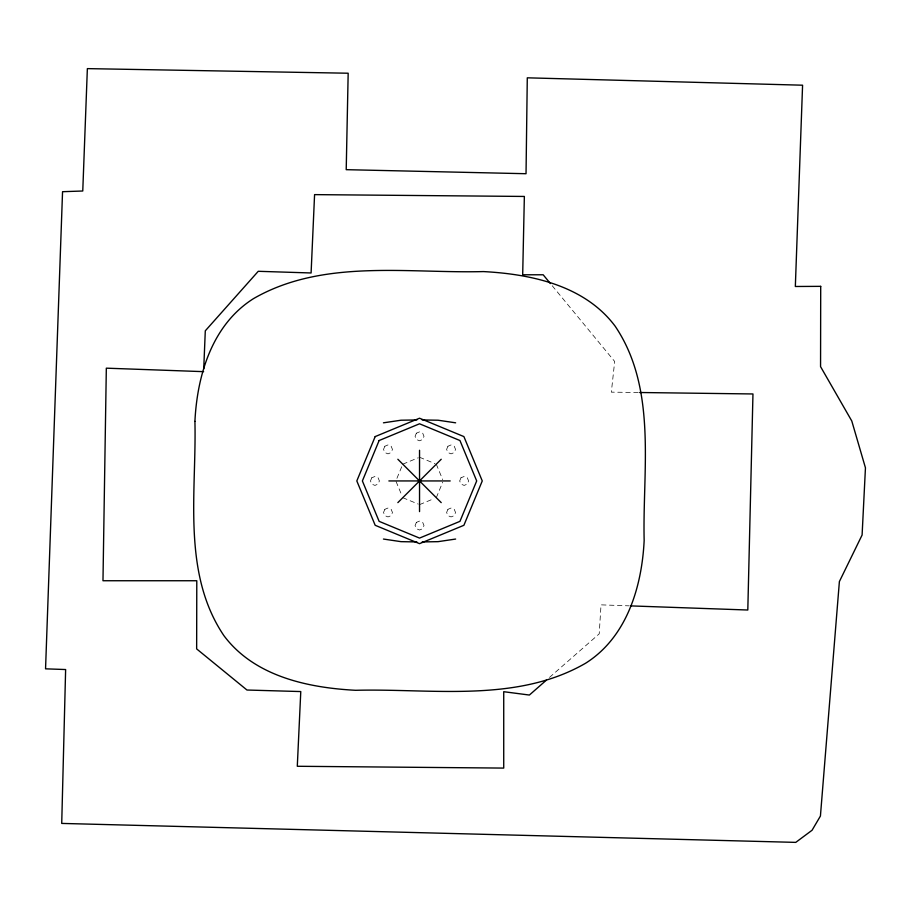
<?xml version="1.0" encoding="UTF-8"?>
<svg xmlns="http://www.w3.org/2000/svg" width="911" height="911" viewBox="0 0 911 911"><rect width="100%" height="100%" fill="white"/><g stroke="black" fill="none" stroke-linecap="round" stroke-linejoin="round"><path stroke-width="0.68" stroke-dasharray="4.55 3.42" d="M401.717 466.762L395.841 480.94L401.717 495.117M436.289 497.691L442.7 482.226M549.481 677.431L599.21 633.851L601.021 604.858L629.25 605.849M402.776 464.189L418.251 457.777M419.538 504.637L433.716 498.761M638.247 392.493L611.338 392.151L614.686 361.485L552.225 285.758M419.538 457.242L435.002 463.653M402.776 497.691L418.251 504.102M436.289 464.189L442.7 479.653M371.779 477.785L370.47 480.94L371.779 484.094L374.933 485.404L378.088 484.094L379.397 480.94L378.088 477.785L374.933 476.476L371.779 477.785M384.841 446.242L383.531 449.396L384.841 452.551L387.995 453.86L391.149 452.551L392.459 449.396L391.149 446.242L387.995 444.932L384.841 446.242M384.841 509.329L383.531 512.483L384.841 515.637L387.995 516.936L391.149 515.637L392.459 512.483L391.149 509.329L387.995 508.019L384.841 509.329M416.384 433.18L415.074 436.335L416.384 439.489L419.538 440.799L422.693 439.489L424.002 436.335L422.693 433.18L419.538 431.871L416.384 433.18M416.384 522.39L415.074 525.545L416.384 528.699L419.538 530.008L422.693 528.699L424.002 525.545L422.693 522.39L419.538 521.081L416.384 522.39M447.927 446.242L446.618 449.396L447.927 452.551L451.082 453.86L454.236 452.551L455.534 449.396L454.236 446.242L451.082 444.932L447.927 446.242M447.927 509.329L446.618 512.483L447.927 515.637L451.082 516.936L454.236 515.637L455.534 512.483L454.236 509.329L451.082 508.019L447.927 509.329M460.989 477.785L459.679 480.94L460.989 484.094L464.143 485.404L467.297 484.094L468.607 480.94L467.297 477.785L464.143 476.476L460.989 477.785"/><path stroke-width="1.37" d="M203.734 368.841L205.294 330.818L258.257 271.296L311.095 272.97L314.58 194.624L524.36 196.446L522.686 274.78L543.172 274.78L550.415 283.56M418.422 480.94L419.538 479.824L420.654 480.94L419.538 482.056L418.422 480.94L388.872 480.94M397.856 502.621L418.753 481.725M420.324 480.154L441.22 459.258M546.304 680.21L529.382 695.047L503.726 691.7L503.726 768.087L297.293 766.276L300.778 691.563L246.972 690.026L196.651 648.905L196.787 580.74L102.977 580.74L106.325 368.169L203.62 371.654M383.44 422.818L401.011 420.222L416.885 419.948M455.637 539.05L438.066 541.658L422.18 541.931M420.654 480.94L450.205 480.94M639.659 392.504L752.964 393.962L747.806 610.017L630.663 605.895M422.18 419.948L438.066 420.222L455.637 422.818M416.885 541.931L401.011 541.658L383.44 539.05M397.856 459.258L418.753 480.154M420.324 481.725L441.22 502.621M419.538 450.273L419.538 479.824M419.538 482.056L419.538 511.606M820.709 286.35L820.56 366.643L851.785 420.996L865.45 467.833L862.102 535.019L839.384 581.582L820.424 816.04L812.065 830.251L795.758 842.379L61.72 823.419L65.626 669.539L45.55 668.833L62.552 191.697L82.764 191.003L87.365 68.621L348.173 73.222L346.214 169.674L526.034 173.716L527.287 77.822L802.58 85.201L795.337 286.487L820.709 286.35M194.92 421.383C196.651 492.464 181.653 572.985 223.912 635.662C254.328 676.349 307.69 687.759 355.643 690.299C431.905 688.317 516.195 703.269 585.534 663.276C626.859 637.267 641.891 586.752 644.157 540.496C642.426 469.416 657.423 388.895 615.164 326.206C584.748 285.53 531.386 274.12 483.434 271.58C407.171 273.551 322.881 258.599 253.543 298.603C212.206 324.612 197.175 375.116 194.92 421.383M375.184 436.585L356.816 480.94L375.184 525.294L419.538 543.662L463.893 525.294L482.261 480.94L463.893 436.585L419.538 418.217L375.184 436.585M379.124 440.525L362.384 480.94L379.124 521.354L419.538 538.094L459.953 521.354L476.692 480.94L459.953 440.525L419.538 423.786L379.124 440.525"/></g></svg>
